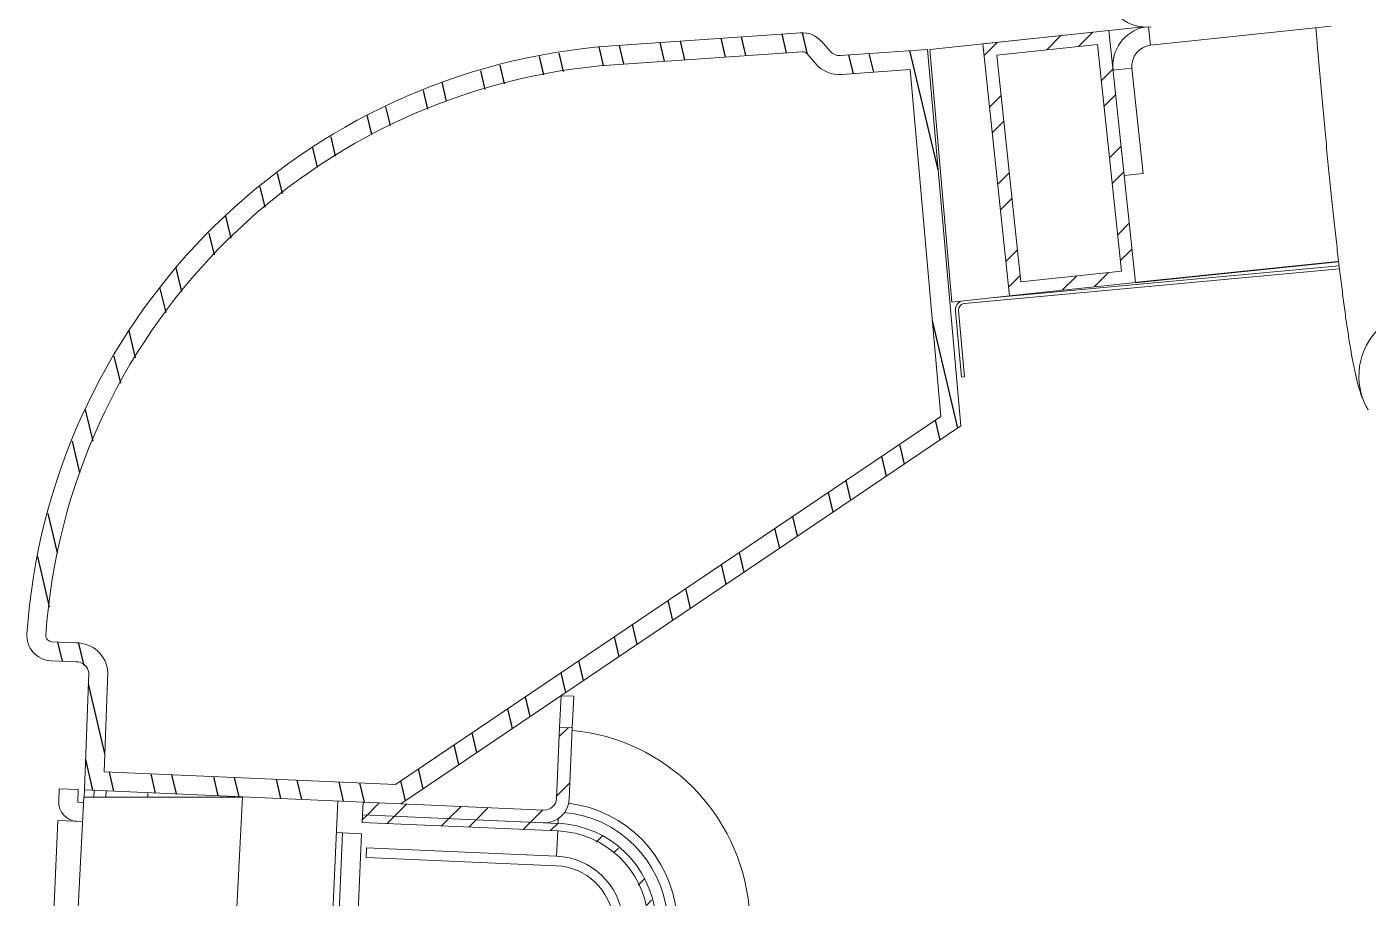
# Model space of a CAD drawing. Header units: millimetres. Extents: x -16985 to -606, y 2122 to 9380.
# Drawn here: x -3075.3 to -2863.6, y 7270.1 to 7407.6 of the extents above; entities that cross this region are included whole.
import ezdxf

# ---------------------------------------------------------------- set-up
doc = ezdxf.new("R2010")
doc.units = ezdxf.units.MM
doc.linetypes.add('K5LT32768', pattern=[0])
doc.linetypes.add('K5LT_THIN', pattern=[0])
pattern_1 = [(45, (0, 0), (-6.735192, 6.735192), []), (45, (4.49, 0), (-6.735192, 6.735192), [])]
pattern_2 = [(103.31008, (0, 0), (-9.269143, -2.192854), []), (103.31008, (2.359, 3.821), (-9.269143, -2.192854), [])]

msp = doc.modelspace()

# ---------------------------------------------------------------- hatches: boundary and pattern name
h = msp.add_hatch()
h.set_pattern_fill('ANSI32_ISO', angle=58.3101, style=0, pattern_type=0)
h.set_pattern_definition(pattern_2)
h.paths.add_polyline_path([(-3071.5, 7307.56), (-3067.62, 7307.4), (-3066.02, 7306.71), (-3065.55, 7305.68), (-3066.22, 7287.19), (-3016.29, 7285), (-2927.86, 7344.63), (-2933.15, 7404.08), (-2946.87, 7403.1), (-2948.49, 7403.74), (-2948.53, 7403.78), (-2949.89, 7405.35), (-2952.04, 7406.62), (-2953.19, 7406.7), (-2985.15, 7404.46), (-2997.63, 7402.46), (-3009.76, 7398.89), (-3021.35, 7393.83), (-3032.2, 7387.34), (-3042.15, 7379.54), (-3051.03, 7370.54), (-3058.71, 7360.5), (-3065.05, 7349.56), (-3069.97, 7337.92), (-3073.38, 7325.74), (-3075.23, 7313.23), (-3075.33, 7311.83), (-3074.72, 7309.41), (-3072.79, 7307.83)])
h.paths.add_polyline_path([(-3062.55, 7305.77), (-3063.52, 7308.39), (-3065.76, 7310.08), (-3067.59, 7310.4), (-3071.38, 7310.56), (-3072.15, 7310.97), (-3072.34, 7311.62), (-3070.68, 7323.97), (-3067.46, 7335.99), (-3062.72, 7347.51), (-3056.55, 7358.32), (-3049.04, 7368.25), (-3040.32, 7377.14), (-3030.54, 7384.84), (-3019.85, 7391.23), (-3008.43, 7396.19), (-2996.47, 7399.64), (-2984.9, 7401.47), (-2952.98, 7403.71), (-2952.17, 7403.39), (-2952.15, 7403.37), (-2950.78, 7401.81), (-2948.43, 7400.3), (-2946.66, 7400.11), (-2935.88, 7400.88), (-2931.01, 7346.12), (-3017.15, 7288.04), (-3063.11, 7290.05)])
h = msp.add_hatch()
h.set_pattern_fill('ANSI32_ISO', angle=58.3101, style=0, pattern_type=0)
h.set_pattern_definition(pattern_2)
h.paths.add_polyline_path([(-3071.5, 7307.56), (-3067.62, 7307.4), (-3066.02, 7306.71), (-3065.55, 7305.68), (-3066.22, 7287.19), (-3016.29, 7285), (-2927.86, 7344.63), (-2933.15, 7404.08), (-2946.87, 7403.1), (-2948.49, 7403.74), (-2948.53, 7403.78), (-2949.89, 7405.35), (-2952.04, 7406.62), (-2953.19, 7406.7), (-2985.15, 7404.46), (-2997.63, 7402.46), (-3009.76, 7398.89), (-3021.35, 7393.83), (-3032.2, 7387.34), (-3042.15, 7379.54), (-3051.03, 7370.54), (-3058.71, 7360.5), (-3065.05, 7349.56), (-3069.97, 7337.92), (-3073.38, 7325.74), (-3075.23, 7313.23), (-3075.33, 7311.83), (-3074.72, 7309.41), (-3072.79, 7307.83)])
h.paths.add_polyline_path([(-3062.55, 7305.77), (-3063.52, 7308.39), (-3065.76, 7310.08), (-3067.59, 7310.4), (-3071.38, 7310.56), (-3072.15, 7310.97), (-3072.34, 7311.62), (-3070.68, 7323.97), (-3067.46, 7335.99), (-3062.72, 7347.51), (-3056.55, 7358.32), (-3049.04, 7368.25), (-3040.32, 7377.14), (-3030.54, 7384.84), (-3019.85, 7391.23), (-3008.43, 7396.19), (-2996.47, 7399.64), (-2984.9, 7401.47), (-2952.98, 7403.71), (-2952.17, 7403.39), (-2952.15, 7403.37), (-2950.78, 7401.81), (-2948.43, 7400.3), (-2946.66, 7400.11), (-2935.88, 7400.88), (-2931.01, 7346.12), (-3017.15, 7288.04), (-3063.11, 7290.05)])
h = msp.add_hatch()
h.set_pattern_fill('ANSI32_ISO', style=0, pattern_type=0)
h.set_pattern_definition(pattern_1)
h.paths.add_polyline_path([(-2920.18, 7365.16), (-2900.29, 7367.27), (-2904.51, 7407.05), (-2924.4, 7404.94)])
h.paths.add_polyline_path([(-2906.29, 7404.85), (-2902.49, 7369.05), (-2918.4, 7367.36), (-2922.2, 7403.16)])
h = msp.add_hatch()
h.set_pattern_fill('ANSI32_ISO', style=0, pattern_type=0)
h.set_pattern_definition(pattern_1)
h.paths.add_polyline_path([(-2991.71, 7285.83), (-2992.49, 7284.37), (-2993.69, 7284.01), (-3022.26, 7285.26), (-3022.35, 7283.26), (-2993.78, 7282.01), (-2991.41, 7282.69), (-2989.91, 7284.65), (-2989.71, 7285.74), (-2989.22, 7296.97), (-2991.22, 7297.06)])
h = msp.add_hatch()
h.set_pattern_fill('ANSI32_ISO', style=0, pattern_type=0)
h.set_pattern_definition(pattern_1)
h.paths.add_polyline_path([(-3022.35, 7283.26), (-3022.4, 7282.06), (-2991.51, 7280.71), (-2986.74, 7279.71), (-2982.53, 7277.22), (-2979.35, 7273.52), (-2977.53, 7268.99), (-2977.24, 7267.16), (-2967.98, 7170.85), (-2966.71, 7165.94), (-2963.98, 7161.66), (-2960.06, 7158.44), (-2955.33, 7156.58), (-2953.13, 7156.25), (-2837.94, 7147.17), (-2830.34, 7147.37), (-2822.96, 7149.16), (-2816.1, 7152.44), (-2810.09, 7157.09), (-2805.17, 7162.89), (-2803.91, 7164.88), (-2800.15, 7171.26), (-2799.88, 7173.24), (-2801.07, 7174.82), (-2808.48, 7179.19), (-2809.09, 7178.15), (-2801.68, 7173.79), (-2801, 7172.77), (-2801.18, 7171.87), (-2804.94, 7165.49), (-2809.4, 7159.5), (-2815.03, 7154.58), (-2821.58, 7150.98), (-2828.74, 7148.84), (-2836.19, 7148.28), (-2837.85, 7148.37), (-2953.03, 7157.45), (-2957.77, 7158.62), (-2961.88, 7161.25), (-2964.93, 7165.06), (-2966.6, 7169.66), (-2966.78, 7170.97), (-2976.04, 7267.28), (-2977.32, 7272.19), (-2980.05, 7276.47), (-2983.96, 7279.69), (-2988.69, 7281.55), (-2991.46, 7281.91)])

# ---------------------------------------------------------------- linework, layer by layer
at = {"color": 7, "linetype": 'K5LT_THIN', "lineweight": 18}
for p, q in [((-2953.19, 7406.7), (-2985.15, 7404.46)), ((-2932.79, 7404.03), (-2899.04, 7407.62)), ((-2904.51, 7407.05), (-2924.4, 7404.94)), ((-2900.29, 7367.27), (-2904.51, 7407.05)), ((-2869.39, 7407.75), (-2897.93, 7404.73)), ((-2948.53, 7403.78), (-2949.89, 7405.35)), ((-2933.15, 7404.08), (-2946.87, 7403.1)), ((-2927.86, 7344.63), (-2933.15, 7404.08)), ((-2929.29, 7364.18), (-2932.79, 7404.03)), ((-2924.4, 7404.94), (-2920.18, 7365.16)), ((-2906.29, 7404.85), (-2922.2, 7403.16)), ((-2902.49, 7369.05), (-2906.29, 7404.85)), ((-2952.98, 7403.71), (-2984.9, 7401.47)), ((-2950.78, 7401.81), (-2952.15, 7403.37)), ((-2922.2, 7403.16), (-2918.4, 7367.36)), ((-2935.88, 7400.88), (-2946.66, 7400.11)), ((-2931.01, 7346.12), (-2935.88, 7400.88)), ((-2900.86, 7401.1), (-2903.85, 7400.78)), ((-2900.86, 7401.1), (-2899.1, 7384.49)), ((-2902.09, 7384.17), (-2899.1, 7384.49)), ((-2868.09, 7369.44), (-2927.32, 7363.95)), ((-2923.08, 7364.85), (-2868.15, 7369.93)), ((-2918.4, 7367.36), (-2902.49, 7369.05)), ((-2920.18, 7365.16), (-2900.29, 7367.27)), ((-2920.18, 7365.16), (-2929.29, 7364.18)), ((-2927.79, 7352.36), (-2928.72, 7362.82)), ((-2928.22, 7362.87), (-2927.29, 7352.41)), ((-2927.29, 7352.41), (-2927.79, 7352.36)), ((-3017.15, 7288.04), (-2931.01, 7346.12)), ((-3016.29, 7285), (-2927.86, 7344.63)), ((-3071.38, 7310.56), (-3067.59, 7310.4)), ((-3071.5, 7307.56), (-3067.62, 7307.4)), ((-3065.55, 7305.68), (-3066.22, 7287.19)), ((-3062.55, 7305.77), (-3063.11, 7290.05)), ((-2991.22, 7297.06), (-2991, 7302.05)), ((-2991, 7302.05), (-2989, 7301.97)), ((-2989.22, 7296.97), (-2989, 7301.97)), ((-2991.71, 7285.83), (-2991.22, 7297.06)), ((-2989.22, 7296.97), (-2991.22, 7297.06)), ((-2989.22, 7296.97), (-2989.71, 7285.74)), ((-3063.11, 7290.05), (-3017.15, 7288.04)), ((-3066.33, 7286.03), (-3071.87, 7180.15)), ((-3070.3, 7285.36), (-3070.22, 7287.36)), ((-3070.22, 7287.36), (-3067.22, 7287.23)), ((-3067.22, 7287.23), (-3067.31, 7285.23)), ((-3041.29, 7286.03), (-3066.33, 7286.03)), ((-3066.27, 7286.03), (-3066.22, 7287.19)), ((-3066.22, 7287.19), (-3016.29, 7285)), ((-3064.77, 7286.03), (-3064.72, 7287.12)), ((-3056.26, 7286.03), (-3056.23, 7286.75)), ((-3048.52, 7147.94), (-3041.29, 7286.03)), ((-3026.26, 7285.44), (-3033.54, 7119.19)), ((-3067.31, 7285.23), (-3066.37, 7285.19)), ((-3022.4, 7282.06), (-3022.35, 7283.26)), ((-3022.35, 7283.26), (-3022.26, 7285.26)), ((-2991.46, 7281.91), (-3022.35, 7283.26)), ((-2993.78, 7282.01), (-3022.35, 7283.26)), ((-3022.26, 7285.26), (-2993.69, 7284.01)), ((-3070.43, 7282.37), (-3074.91, 7180.27)), ((-3070.43, 7282.37), (-3066.53, 7282.2)), ((-2991.51, 7280.71), (-3022.4, 7282.06)), ((-2991.46, 7281.91), (-2991.43, 7282.67)), ((-3031.17, 7150.52), (-3025.48, 7280.4)), ((-3028.17, 7150.39), (-3022.48, 7280.27)), ((-3026.48, 7280.44), (-3025.48, 7280.4)), ((-3022.48, 7280.27), (-3025.48, 7280.4)), ((-2991.69, 7276.72), (-2991.51, 7280.71)), ((-3021.75, 7276.53), (-3021.69, 7278.03)), ((-2991.69, 7276.72), (-3021.69, 7278.03)), ((-2991.75, 7275.22), (-3021.75, 7276.53))]:
    msp.add_line(p, q, dxfattribs=at)
at = {"color": 8, "linetype": 'K5LT32768', "lineweight": 15, "true_color": 0x808080}
for p, q in [((-2898.24, 7407.61), (-2897.93, 7404.73)), ((-3062.87, 7286.03), (-3062.82, 7287.04))]:
    msp.add_line(p, q, dxfattribs=at)
at = {"color": 7, "linetype": 'K5LT_THIN', "const_width": 0.18}
msp.add_lwpolyline([(-2868.22, 7370.58), (-2872.79, 7370.11), (-2900.29, 7367.27)], dxfattribs=at)
at = {"color": 7, "linetype": 'K5LT_THIN', "lineweight": 18}
for centre, radius, start, end in [((-2898.6, 7413.9), 6.3, 184, 277), ((-2952.91, 7402.71), 4, 41.1518, 94.013), ((-2897.58, 7401.44), 6.3, 101.9408, 186.0538), ((-2975.57, 7304.92), 100, 95.4969, 176.0376), ((-2897.58, 7401.44), 3.3, 96.0538, 186.0538), ((-2952.91, 7402.71), 1, 41.1518, 94.013), ((-2947.02, 7405.1), 2, 221.1518, 274.2144), ((-2975.57, 7304.92), 97, 95.5196, 176.0376), ((-2947.02, 7405.1), 5, 221.1518, 274.1355), ((-2927.23, 7362.96), 1.5, 113.0699, 185.0829), ((-2927.23, 7362.96), 1, 95.2886, 185.0829), ((-3071.34, 7311.56), 4, 176.0376, 267.7038), ((-3071.34, 7311.56), 1, 176.0376, 267.7038), ((-3067.53, 7305.4), 5, 4.1647, 90.6665), ((-3067.53, 7305.4), 2, 7.7955, 92.389), ((-2992.17, 7265.73), 31, 5.4925, 84.5665), ((-3067.31, 7285.23), 3, 177.4925, 267.4925), ((-2993.61, 7285.91), 3.9, 267.4925, 357.4925), ((-2993.61, 7285.91), 1.9, 267.4925, 357.4925), ((-2992.17, 7265.73), 18, 5.4925, 84.4591), ((-2992.17, 7265.73), 19.5, 5.4925, 83.0035), ((-2992.17, 7265.73), 16.2, 5.4925, 87.4925), ((-2992.17, 7265.73), 15, 5.4925, 87.4925), ((-2992.17, 7265.73), 9.5, 5.4925, 87.4925), ((-2992.17, 7265.73), 11, 5.4925, 87.4925)]:
    msp.add_arc(centre, radius, start, end, dxfattribs=at)
at = {"color": 8, "linetype": 'K5LT32768', "lineweight": 15, "true_color": 0x808080}
for centre, radius, start, end in [((-2854.52, 7352.5), 10.51, 30.9738, 186.1551), ((-2854.61, 7352.49), 10.42, 186.1897, 210.7393)]:
    msp.add_arc(centre, radius, start, end, dxfattribs=at)
at = {"color": 7, "linetype": 'K5LT_THIN', "lineweight": 18}
msp.add_open_spline([(-2871.81, 7407.5), (-2871.74, 7406.64), (-2871.54, 7404.17), (-2871.19, 7400.2), (-2870.79, 7395.6), (-2870.37, 7391.14), (-2869.96, 7386.83), (-2869.55, 7382.69), (-2869.14, 7378.74), (-2868.73, 7374.98), (-2868.33, 7371.44), (-2867.93, 7368.11), (-2867.54, 7365.02), (-2867.16, 7362.17), (-2866.78, 7359.55), (-2866.4, 7357.17), (-2866.03, 7355.01), (-2865.63, 7353.01), (-2865.24, 7351.38), (-2864.84, 7350.01), (-2864.44, 7348.93), (-2864.03, 7348), (-2863.7, 7347.42), (-2863.56, 7347.17)], degree=3, knots=[0, 0, 0, 0, 0.027814, 0.080023, 0.132253, 0.184513, 0.23681, 0.289154, 0.34156, 0.394045, 0.446637, 0.499371, 0.552304, 0.605521, 0.659162, 0.713473, 0.768924, 0.826564, 0.889367, 0.930088, 0.96377, 0.984477, 1, 1, 1, 1], dxfattribs=at)

doc.saveas('drawing.dxf')
